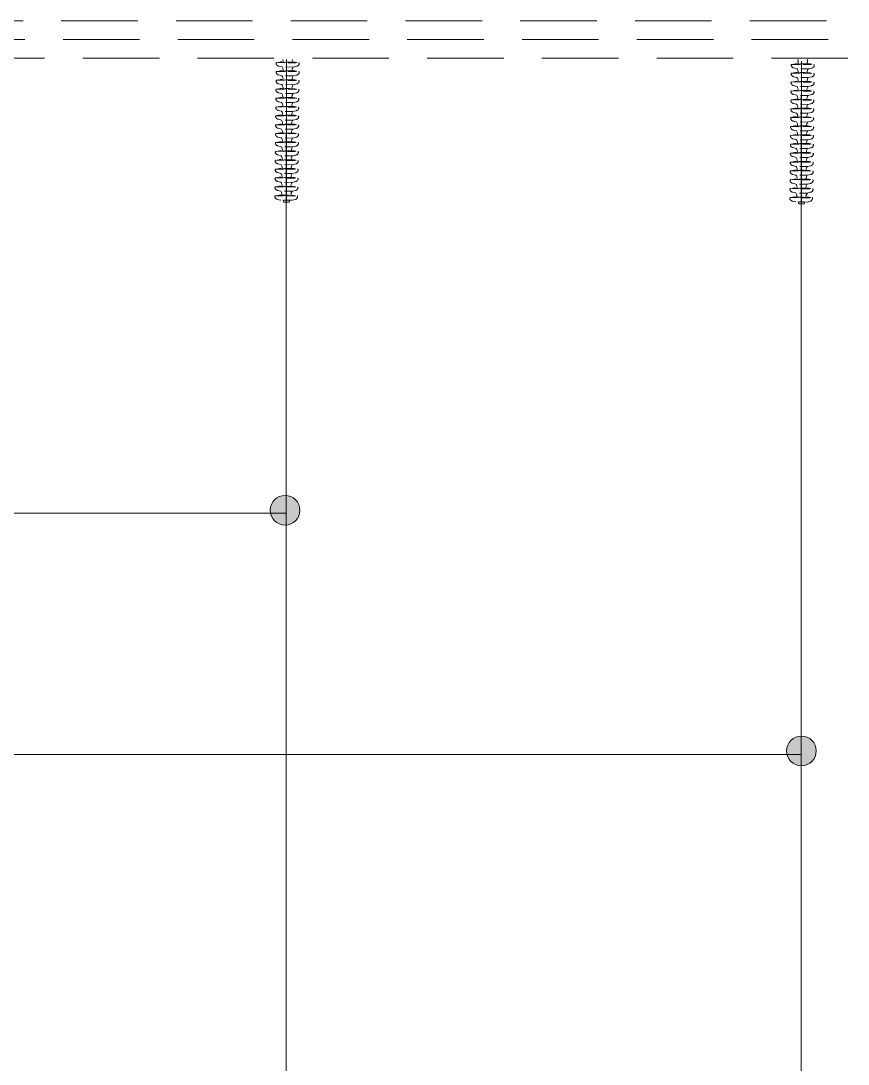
# Model space of a CAD drawing. Header units: inches. Extents: x 3989 to 4711, y 2881 to 3348.
# Drawn here: x 4564.5 to 4618.6, y 3190.7 to 3258.9 of the extents above; entities that cross this region are included whole.
import ezdxf

# ---------------------------------------------------------------- set-up
doc = ezdxf.new("R2010")
doc.units = ezdxf.units.IN
doc.header["$MEASUREMENT"] = 0
doc.linetypes.add('DASHED', pattern=[0.75, 0.5, -0.25])
doc.layers.add('COTAS', color=4, linetype='Continuous')
doc.layers.add('medidas', color=3, linetype='Continuous')

msp = doc.modelspace()

# ---------------------------------------------------------------- hatches: boundary and pattern name
at = {"lineweight": 0}
h = msp.add_hatch(color=256, dxfattribs=at)
h.dxf.hatch_style = 1
h.paths.add_polyline_path([(4581.86385, 3227.88751), (4581.86385, 3226.86172), (4582.74829, 3226.86172, 0.01577024), (4582.75022, 3226.92275, 0.38963386)])
h.paths.add_polyline_path([(4581.86385, 3227.88751, 0.43922803), (4580.81378, 3226.92275, 0.43922803), (4581.86385, 3225.958)])
h.paths.add_polyline_path([(4582.74829, 3226.86172), (4581.86385, 3226.86172), (4581.86385, 3225.958, 0.37158039)])
h = msp.add_hatch(color=256, dxfattribs=at)
h.dxf.hatch_style = 1
h.paths.add_polyline_path([(4615.60923, 3212.16122), (4615.60923, 3211.13544), (4616.49367, 3211.13544, 0.01577024), (4616.49559, 3211.19647, 0.38963386)])
h.paths.add_polyline_path([(4615.60923, 3212.16122, 0.43922803), (4614.55915, 3211.19647, 0.43922803), (4615.60923, 3210.23172)])
h.paths.add_polyline_path([(4616.49367, 3211.13544), (4615.60923, 3211.13544), (4615.60923, 3210.23172, 0.37158039)])

# ---------------------------------------------------------------- linework, layer by layer
at = {"color": 0, "linetype": 'DASHED', "lineweight": 0}
for p, q in [((4581.2434, 3256.17262), (4582.67089, 3256.15814)), ((4581.36178, 3255.94154), (4581.58194, 3255.88783)), ((4581.37, 3256.18197), (4581.36989, 3256.17133)), ((4581.38075, 3256.1925), (4582.53397, 3256.1808)), ((4581.47876, 3256.20215), (4581.47866, 3256.19151)), ((4582.31593, 3255.62794), (4581.57123, 3255.6355)), ((4582.32177, 3256.20424), (4581.57707, 3256.21179)), ((4582.32664, 3255.88027), (4581.58194, 3255.88783)), ((4581.81416, 3255.63303), (4582.0893, 3255.63024)), ((4581.82, 3256.20933), (4582.09515, 3256.20654)), ((4582.54784, 3255.92951), (4582.32664, 3255.88027)), ((4582.43617, 3256.19244), (4582.43606, 3256.1818)), ((4582.5445, 3256.17006), (4582.54439, 3256.15942)), ((4614.90079, 3256.05817), (4616.32828, 3256.04369)), ((4615.01917, 3255.82709), (4615.23933, 3255.77338)), ((4615.02739, 3256.06752), (4615.02728, 3256.05688)), ((4615.03814, 3256.07805), (4616.19136, 3256.06635)), ((4615.13616, 3256.0877), (4615.13605, 3256.07706)), ((4615.97916, 3256.08979), (4615.23446, 3256.09734)), ((4615.98403, 3255.76582), (4615.23933, 3255.77338)), ((4615.47739, 3256.09488), (4615.75254, 3256.09209)), ((4616.20523, 3255.81506), (4615.98403, 3255.76582)), ((4616.09356, 3256.07799), (4616.09345, 3256.06735)), ((4616.20189, 3256.05561), (4616.20178, 3256.04497)), ((4581.23127, 3255.02004), (4582.65876, 3255.00555)), ((4581.23755, 3255.59632), (4582.66504, 3255.58184)), ((4581.35593, 3255.36525), (4581.57609, 3255.31153)), ((4581.35787, 3255.02939), (4581.35776, 3255.01875)), ((4581.36415, 3255.60568), (4581.36405, 3255.59504)), ((4581.36862, 3255.03992), (4582.52184, 3255.02822)), ((4581.3749, 3255.61621), (4582.52812, 3255.60451)), ((4581.46663, 3255.04957), (4581.46653, 3255.03893)), ((4581.47292, 3255.62586), (4581.47281, 3255.61522)), ((4582.30964, 3255.05165), (4581.56494, 3255.05921)), ((4582.32079, 3255.30398), (4581.57609, 3255.31153)), ((4581.80787, 3255.05674), (4582.08302, 3255.05395)), ((4582.54199, 3255.35322), (4582.32079, 3255.30398)), ((4582.42404, 3255.03985), (4582.42393, 3255.02922)), ((4582.43032, 3255.61614), (4582.43021, 3255.6055)), ((4582.53237, 3255.01748), (4582.53226, 3255.00684)), ((4582.53865, 3255.59376), (4582.53855, 3255.58313)), ((4614.89494, 3255.48187), (4616.32243, 3255.46739)), ((4615.01333, 3255.2508), (4615.23348, 3255.19708)), ((4615.02155, 3255.49123), (4615.02144, 3255.48059)), ((4615.03229, 3255.50176), (4616.18551, 3255.49006)), ((4615.13031, 3255.51141), (4615.1302, 3255.50077)), ((4615.96704, 3254.9372), (4615.22233, 3254.94476)), ((4615.97332, 3255.51349), (4615.22862, 3255.52105)), ((4615.97818, 3255.18953), (4615.23348, 3255.19708)), ((4615.47155, 3255.51858), (4615.74669, 3255.51579)), ((4616.19938, 3255.23877), (4615.97818, 3255.18953)), ((4616.08771, 3255.50169), (4616.08761, 3255.49105)), ((4616.19605, 3255.47932), (4616.19594, 3255.46868)), ((4581.22577, 3254.43526), (4582.65326, 3254.42078)), ((4581.34965, 3254.78896), (4581.56981, 3254.73524)), ((4581.35237, 3254.44462), (4581.35227, 3254.43398)), ((4581.36312, 3254.45515), (4582.51634, 3254.44345)), ((4581.46114, 3254.4648), (4581.46103, 3254.45416)), ((4582.30415, 3254.46688), (4581.55945, 3254.47444)), ((4582.31451, 3254.72769), (4581.56981, 3254.73524)), ((4581.80238, 3254.47197), (4582.07752, 3254.46918)), ((4582.53571, 3254.77693), (4582.31451, 3254.72769)), ((4582.41854, 3254.45508), (4582.41844, 3254.44444)), ((4582.52688, 3254.43271), (4582.52677, 3254.42207)), ((4614.88316, 3254.32082), (4616.31065, 3254.30633)), ((4614.88866, 3254.90559), (4616.31615, 3254.8911)), ((4615.00704, 3254.67451), (4615.2272, 3254.6208)), ((4615.00977, 3254.33017), (4615.00966, 3254.31953)), ((4615.01526, 3254.91494), (4615.01515, 3254.9043)), ((4615.02051, 3254.3407), (4616.17374, 3254.329)), ((4615.02601, 3254.92547), (4616.17923, 3254.91377)), ((4615.11853, 3254.35035), (4615.11842, 3254.33971)), ((4615.12403, 3254.93512), (4615.12392, 3254.92448)), ((4615.96154, 3254.35243), (4615.21684, 3254.35999)), ((4615.9719, 3254.61324), (4615.2272, 3254.6208)), ((4615.45977, 3254.35753), (4615.73491, 3254.35473)), ((4615.46526, 3254.9423), (4615.74041, 3254.9395)), ((4616.1931, 3254.66248), (4615.9719, 3254.61324)), ((4616.07593, 3254.34063), (4616.07583, 3254.33)), ((4616.08143, 3254.9254), (4616.08132, 3254.91477)), ((4616.18427, 3254.31826), (4616.18416, 3254.30762)), ((4616.18976, 3254.90303), (4616.18965, 3254.89239)), ((4581.21984, 3253.8505), (4582.64733, 3253.83602)), ((4581.33822, 3253.61942), (4581.55838, 3253.56571)), ((4581.34416, 3254.20419), (4581.56431, 3254.15047)), ((4581.34644, 3253.85985), (4581.34633, 3253.84922)), ((4581.35719, 3253.87039), (4582.51041, 3253.85869)), ((4581.45521, 3253.88003), (4581.4551, 3253.86939)), ((4582.29822, 3253.88212), (4581.55351, 3253.88967)), ((4582.30901, 3254.14292), (4581.56431, 3254.15047)), ((4581.79644, 3253.88721), (4582.07159, 3253.88442)), ((4582.52428, 3253.60739), (4582.30308, 3253.55815)), ((4582.53021, 3254.19216), (4582.30901, 3254.14292)), ((4582.41261, 3253.87032), (4582.4125, 3253.85968)), ((4582.52094, 3253.84794), (4582.52084, 3253.8373)), ((4614.87723, 3253.73605), (4616.30472, 3253.72157)), ((4615.00155, 3254.08974), (4615.2217, 3254.03603)), ((4615.00383, 3253.74541), (4615.00373, 3253.73477)), ((4615.01458, 3253.75594), (4616.1678, 3253.74424)), ((4615.1126, 3253.76558), (4615.11249, 3253.75494)), ((4615.95561, 3253.76767), (4615.21091, 3253.77522)), ((4615.96641, 3254.02847), (4615.2217, 3254.03603)), ((4615.45384, 3253.77276), (4615.72898, 3253.76997)), ((4616.18761, 3254.07771), (4615.96641, 3254.02847)), ((4616.07, 3253.75587), (4616.06989, 3253.74523)), ((4616.17833, 3253.73349), (4616.17823, 3253.72285)), ((4581.21399, 3253.27421), (4582.64148, 3253.25972)), ((4581.33238, 3253.04313), (4581.55253, 3252.98942)), ((4581.3406, 3253.28356), (4581.34049, 3253.27292)), ((4581.35134, 3253.29409), (4582.50457, 3253.28239)), ((4581.44936, 3253.30374), (4581.44925, 3253.2931)), ((4582.29237, 3253.30582), (4581.54767, 3253.31338)), ((4582.29724, 3252.98186), (4581.55253, 3252.98942)), ((4582.30308, 3253.55815), (4581.55838, 3253.56571)), ((4581.7906, 3253.31092), (4582.06574, 3253.30812)), ((4582.51844, 3253.0311), (4582.29724, 3252.98186)), ((4582.40676, 3253.29402), (4582.40666, 3253.28339)), ((4582.5151, 3253.27165), (4582.51499, 3253.26101)), ((4614.87139, 3253.15976), (4616.29887, 3253.14528)), ((4614.98977, 3252.92868), (4615.20993, 3252.87497)), ((4614.99562, 3253.50497), (4615.21577, 3253.45126)), ((4614.99799, 3253.16911), (4614.99788, 3253.15847)), ((4615.00873, 3253.17964), (4616.16196, 3253.16794)), ((4615.10675, 3253.18929), (4615.10664, 3253.17865)), ((4615.94976, 3253.19138), (4615.20506, 3253.19893)), ((4615.96047, 3253.4437), (4615.21577, 3253.45126)), ((4615.44799, 3253.19647), (4615.72313, 3253.19367)), ((4616.17583, 3252.91665), (4615.95463, 3252.86741)), ((4616.18167, 3253.49294), (4615.96047, 3253.4437)), ((4616.06416, 3253.17958), (4616.06405, 3253.16894)), ((4616.17249, 3253.1572), (4616.17238, 3253.14656)), ((4581.20771, 3252.69792), (4582.6352, 3252.68344)), ((4581.20771, 3252.69792), (4582.6352, 3252.68344)), ((4581.24675, 3252.70816), (4581.24664, 3252.69752)), ((4581.2575, 3252.71869), (4582.41072, 3252.70699)), ((4581.32609, 3252.46684), (4581.54625, 3252.41313)), ((4581.34506, 3252.7178), (4582.49828, 3252.7061)), ((4582.28609, 3252.72954), (4581.54139, 3252.73709)), ((4582.29095, 3252.40557), (4581.54625, 3252.41313)), ((4581.78432, 3252.73463), (4582.05946, 3252.73183)), ((4582.51215, 3252.45481), (4582.29095, 3252.40557)), ((4582.40048, 3252.71774), (4582.40037, 3252.7071)), ((4582.50881, 3252.69536), (4582.50871, 3252.68472)), ((4614.8651, 3252.58347), (4616.29259, 3252.56899)), ((4614.8651, 3252.58347), (4616.29259, 3252.56899)), ((4614.90414, 3252.59371), (4614.90404, 3252.58307)), ((4614.91489, 3252.60424), (4616.06811, 3252.59254)), ((4614.98349, 3252.35239), (4615.20364, 3252.29868)), ((4615.00245, 3252.60335), (4616.15567, 3252.59165)), ((4615.94348, 3252.61509), (4615.19878, 3252.62264)), ((4615.94834, 3252.29112), (4615.20364, 3252.29868)), ((4615.95463, 3252.86741), (4615.20993, 3252.87497)), ((4615.44171, 3252.62018), (4615.71685, 3252.61739)), ((4616.16954, 3252.34036), (4615.94834, 3252.29112)), ((4616.05787, 3252.60329), (4616.05776, 3252.59265)), ((4616.1662, 3252.58091), (4616.1661, 3252.57027)), ((4581.19637, 3251.53685), (4582.62386, 3251.52237)), ((4581.20222, 3252.11315), (4582.6297, 3252.09867)), ((4581.20222, 3252.11315), (4582.6297, 3252.09867)), ((4581.3206, 3251.88207), (4581.54076, 3251.82836)), ((4581.32297, 3251.54621), (4581.32286, 3251.53557)), ((4581.32882, 3252.1225), (4581.32871, 3252.11186)), ((4581.33372, 3251.55674), (4582.48694, 3251.54504)), ((4581.33956, 3252.13303), (4582.49279, 3252.12133)), ((4581.33956, 3252.13303), (4582.49279, 3252.12133)), ((4581.43174, 3251.56638), (4581.43163, 3251.55575)), ((4582.27474, 3251.56847), (4581.53004, 3251.57603)), ((4582.28059, 3252.14477), (4581.53589, 3252.15232)), ((4582.28546, 3251.8208), (4581.54076, 3251.82836)), ((4581.77297, 3251.57356), (4582.04812, 3251.57077)), ((4581.77882, 3252.14986), (4582.05396, 3252.14706)), ((4582.50666, 3251.87004), (4582.28546, 3251.8208)), ((4582.38914, 3251.55667), (4582.38903, 3251.54603)), ((4582.39499, 3252.13297), (4582.39488, 3252.12233)), ((4582.50332, 3252.11059), (4582.50321, 3252.09995)), ((4614.85961, 3251.9987), (4616.2871, 3251.98422)), ((4614.85961, 3251.9987), (4616.2871, 3251.98422)), ((4614.97799, 3251.76762), (4615.19815, 3251.71391)), ((4614.98621, 3252.00805), (4614.9861, 3251.99741)), ((4614.99696, 3252.01858), (4616.15018, 3252.00688)), ((4614.99696, 3252.01858), (4616.15018, 3252.00688)), ((4615.93798, 3252.03032), (4615.19328, 3252.03787)), ((4615.94285, 3251.70635), (4615.19815, 3251.71391)), ((4615.43621, 3252.03541), (4615.71135, 3252.03262)), ((4616.16405, 3251.75559), (4615.94285, 3251.70635)), ((4616.05238, 3252.01852), (4616.05227, 3252.00788)), ((4616.16071, 3251.99614), (4616.1606, 3251.9855)), ((4581.19009, 3250.96056), (4582.61757, 3250.94608)), ((4581.31475, 3251.30578), (4581.53491, 3251.25206)), ((4581.31669, 3250.96992), (4581.31658, 3250.95928)), ((4581.32743, 3250.98045), (4582.48066, 3250.96875)), ((4581.42545, 3250.9901), (4581.42534, 3250.97946)), ((4582.26846, 3250.99218), (4581.52376, 3250.99974)), ((4582.27961, 3251.24451), (4581.53491, 3251.25206)), ((4581.76669, 3250.99727), (4582.04183, 3250.99448)), ((4582.50081, 3251.29375), (4582.27961, 3251.24451)), ((4582.38286, 3250.98038), (4582.38275, 3250.96974)), ((4582.49119, 3250.95801), (4582.49108, 3250.94737)), ((4582.49747, 3251.53429), (4582.49736, 3251.52366)), ((4614.85376, 3251.4224), (4616.28125, 3251.40792)), ((4614.97214, 3251.19133), (4615.1923, 3251.13761)), ((4614.97408, 3250.85547), (4614.97397, 3250.84483)), ((4614.98036, 3251.43176), (4614.98025, 3251.42112)), ((4614.98483, 3250.866), (4616.13805, 3250.8543)), ((4614.99111, 3251.44229), (4616.14433, 3251.43059)), ((4615.08284, 3250.87565), (4615.08274, 3250.86501)), ((4615.08913, 3251.45194), (4615.08902, 3251.4413)), ((4615.92585, 3250.87773), (4615.18115, 3250.88529)), ((4615.93214, 3251.45402), (4615.18743, 3251.46158)), ((4615.937, 3251.13006), (4615.1923, 3251.13761)), ((4615.42408, 3250.88282), (4615.69923, 3250.88003)), ((4615.43036, 3251.45911), (4615.70551, 3251.45632)), ((4616.1582, 3251.1793), (4615.937, 3251.13006)), ((4616.04025, 3250.86593), (4616.04014, 3250.8553)), ((4616.04653, 3251.44222), (4616.04642, 3251.43158)), ((4616.15486, 3251.41984), (4616.15476, 3251.40921)), ((4581.18459, 3250.37579), (4582.61208, 3250.36131)), ((4581.30847, 3250.72949), (4581.52863, 3250.67577)), ((4581.31119, 3250.38515), (4581.31108, 3250.37451)), ((4581.32194, 3250.39568), (4582.47516, 3250.38398)), ((4581.41996, 3250.40533), (4581.41985, 3250.39469)), ((4582.26297, 3250.40741), (4581.51826, 3250.41497)), ((4582.27333, 3250.66822), (4581.52863, 3250.67577)), ((4581.76119, 3250.4125), (4582.03634, 3250.40971)), ((4582.49453, 3250.71746), (4582.27333, 3250.66822)), ((4582.37736, 3250.39561), (4582.37725, 3250.38497)), ((4582.48569, 3250.37323), (4582.48558, 3250.3626)), ((4614.84198, 3250.26135), (4616.26947, 3250.24686)), ((4614.84748, 3250.84612), (4616.27497, 3250.83163)), ((4614.96586, 3250.61504), (4615.18602, 3250.56133)), ((4614.96858, 3250.2707), (4614.96848, 3250.26006)), ((4614.97933, 3250.28123), (4616.13255, 3250.26953)), ((4615.07735, 3250.29088), (4615.07724, 3250.28024)), ((4615.92036, 3250.29296), (4615.17566, 3250.30052)), ((4615.93072, 3250.55377), (4615.18602, 3250.56133)), ((4615.41859, 3250.29805), (4615.69373, 3250.29526)), ((4616.15192, 3250.60301), (4615.93072, 3250.55377)), ((4616.03475, 3250.28116), (4616.03464, 3250.27053)), ((4616.14308, 3250.25879), (4616.14298, 3250.24815)), ((4616.14858, 3250.84356), (4616.14847, 3250.83292)), ((4581.17866, 3249.79103), (4582.60615, 3249.77655)), ((4581.29704, 3249.55995), (4581.5172, 3249.50624)), ((4581.30297, 3250.14472), (4581.52313, 3250.091)), ((4581.30526, 3249.80038), (4581.30515, 3249.78975)), ((4581.31601, 3249.81091), (4582.46923, 3249.79922)), ((4581.41402, 3249.82056), (4581.41392, 3249.80992)), ((4582.25703, 3249.82265), (4581.51233, 3249.8302)), ((4582.2619, 3249.49868), (4581.5172, 3249.50624)), ((4582.26783, 3250.08345), (4581.52313, 3250.091)), ((4581.75526, 3249.82774), (4582.03041, 3249.82495)), ((4582.4831, 3249.54792), (4582.2619, 3249.49868)), ((4582.48903, 3250.13269), (4582.26783, 3250.08345)), ((4582.37143, 3249.81085), (4582.37132, 3249.80021)), ((4582.47976, 3249.78847), (4582.47965, 3249.77783)), ((4614.83605, 3249.67658), (4616.26354, 3249.6621)), ((4614.96036, 3250.03027), (4615.18052, 3249.97656)), ((4614.96265, 3249.68594), (4614.96254, 3249.6753)), ((4614.9734, 3249.69647), (4616.12662, 3249.68477)), ((4615.07142, 3249.70611), (4615.07131, 3249.69547)), ((4615.91443, 3249.7082), (4615.16972, 3249.71575)), ((4615.92522, 3249.969), (4615.18052, 3249.97656)), ((4615.41265, 3249.71329), (4615.6878, 3249.7105)), ((4616.14642, 3250.01824), (4615.92522, 3249.969)), ((4616.02882, 3249.6964), (4616.02871, 3249.68576)), ((4616.13715, 3249.67402), (4616.13704, 3249.66338)), ((4581.17281, 3249.21474), (4582.6003, 3249.20025)), ((4581.29119, 3248.98366), (4581.51135, 3248.92995)), ((4581.29941, 3249.22409), (4581.29931, 3249.21345)), ((4581.31016, 3249.23462), (4582.46338, 3249.22292)), ((4581.40818, 3249.24427), (4581.40807, 3249.23363)), ((4582.25119, 3249.24635), (4581.50649, 3249.25391)), ((4582.25605, 3248.92239), (4581.51135, 3248.92995)), ((4581.74942, 3249.25144), (4582.02456, 3249.24865)), ((4582.47725, 3248.97163), (4582.25605, 3248.92239)), ((4582.36558, 3249.23455), (4582.36547, 3249.22392)), ((4582.47391, 3249.21218), (4582.47381, 3249.20154)), ((4614.8302, 3249.10029), (4616.25769, 3249.0858)), ((4614.94859, 3248.86921), (4615.16874, 3248.8155)), ((4614.95443, 3249.4455), (4615.17459, 3249.39179)), ((4614.95681, 3249.10964), (4614.9567, 3249.099)), ((4614.96755, 3249.12017), (4616.12077, 3249.10847)), ((4615.06557, 3249.12982), (4615.06546, 3249.11918)), ((4615.90858, 3249.13191), (4615.16388, 3249.13946)), ((4615.91344, 3248.80794), (4615.16874, 3248.8155)), ((4615.91929, 3249.38423), (4615.17459, 3249.39179)), ((4615.40681, 3249.137), (4615.68195, 3249.1342)), ((4616.13465, 3248.85718), (4615.91344, 3248.80794)), ((4616.14049, 3249.43347), (4615.91929, 3249.38423)), ((4616.02297, 3249.12011), (4616.02287, 3249.10947)), ((4616.13131, 3249.09773), (4616.1312, 3249.08709)), ((4581.16653, 3248.63845), (4582.59402, 3248.62397)), ((4581.28491, 3248.40737), (4581.50507, 3248.35366)), ((4581.29313, 3248.6478), (4581.29302, 3248.63716)), ((4581.30388, 3248.65833), (4582.4571, 3248.64663)), ((4581.40189, 3248.66798), (4581.40179, 3248.65734)), ((4582.2449, 3248.67007), (4581.5002, 3248.67762)), ((4582.24977, 3248.3461), (4581.50507, 3248.35366)), ((4581.74313, 3248.67516), (4582.01828, 3248.67236)), ((4582.47097, 3248.39534), (4582.24977, 3248.3461)), ((4582.3593, 3248.65827), (4582.35919, 3248.64763)), ((4582.46763, 3248.63589), (4582.46752, 3248.62525)), ((4614.82392, 3248.524), (4616.25141, 3248.50952)), ((4614.9423, 3248.29292), (4615.16246, 3248.23921)), ((4614.95052, 3248.53335), (4614.95041, 3248.52271)), ((4614.96127, 3248.54388), (4616.11449, 3248.53218)), ((4615.05929, 3248.55353), (4615.05918, 3248.54289)), ((4615.9023, 3248.55562), (4615.15759, 3248.56317)), ((4615.90716, 3248.23165), (4615.16246, 3248.23921)), ((4615.40052, 3248.56071), (4615.67567, 3248.55792)), ((4616.12836, 3248.28089), (4615.90716, 3248.23165)), ((4616.01669, 3248.54382), (4616.01658, 3248.53318)), ((4616.12502, 3248.52144), (4616.12491, 3248.5108)), ((4581.1551, 3247.46891), (4582.58259, 3247.45443)), ((4581.16103, 3248.05368), (4582.58852, 3248.03919)), ((4581.16325, 3247.46883), (4582.59074, 3247.45435)), ((4581.27942, 3247.8226), (4581.49957, 3247.76889)), ((4581.28764, 3248.06303), (4581.28753, 3248.05239)), ((4581.29838, 3248.07356), (4582.4516, 3248.06186)), ((4581.3006, 3247.48871), (4582.45382, 3247.47701)), ((4581.3964, 3248.08321), (4581.39629, 3248.07257)), ((4581.40936, 3247.50889), (4582.34549, 3247.49939)), ((4582.23941, 3248.0853), (4581.49471, 3248.09285)), ((4582.24427, 3247.76133), (4581.49957, 3247.76889)), ((4581.73764, 3248.09039), (4582.01278, 3248.08759)), ((4581.73986, 3247.50554), (4582.015, 3247.50275)), ((4582.46547, 3247.81057), (4582.24427, 3247.76133)), ((4582.3538, 3248.0735), (4582.3537, 3248.06286)), ((4582.35602, 3247.48865), (4582.35591, 3247.47801)), ((4582.46214, 3248.05112), (4582.46203, 3248.04048)), ((4582.46435, 3247.46627), (4582.46425, 3247.45563)), ((4614.81842, 3247.93923), (4616.24591, 3247.92475)), ((4614.93681, 3247.70815), (4615.15696, 3247.65444)), ((4614.94503, 3247.94858), (4614.94492, 3247.93794)), ((4614.95577, 3247.95911), (4616.109, 3247.94741)), ((4615.05379, 3247.96876), (4615.05368, 3247.95812)), ((4615.8968, 3247.97085), (4615.1521, 3247.9784)), ((4615.90167, 3247.64688), (4615.15696, 3247.65444)), ((4615.39503, 3247.97594), (4615.67017, 3247.97315)), ((4616.12287, 3247.69612), (4615.90167, 3247.64688)), ((4616.01119, 3247.95905), (4616.01109, 3247.94841)), ((4616.11953, 3247.93667), (4616.11942, 3247.92603)), ((4581.27348, 3247.23783), (4581.49364, 3247.18412)), ((4582.24649, 3247.17648), (4581.49364, 3247.18412)), ((4581.74343, 3247.05423), (4582.01857, 3247.05144)), ((4581.74472, 3247.18157), (4582.01987, 3247.17878)), ((4582.46769, 3247.22572), (4582.24649, 3247.17648)), ((4614.81249, 3247.35446), (4616.23998, 3247.33998)), ((4614.82064, 3247.35438), (4616.24813, 3247.3399)), ((4614.93088, 3247.12339), (4615.15103, 3247.06967)), ((4614.95799, 3247.37426), (4616.11122, 3247.36257)), ((4615.06676, 3247.39444), (4616.00288, 3247.38494)), ((4615.90388, 3247.06203), (4615.15103, 3247.06967)), ((4615.39725, 3247.39109), (4615.67239, 3247.3883)), ((4615.40082, 3246.93978), (4615.67596, 3246.93699)), ((4615.40211, 3247.06712), (4615.67726, 3247.06433)), ((4616.12509, 3247.11127), (4615.90388, 3247.06203)), ((4616.01341, 3247.3742), (4616.01331, 3247.36356)), ((4616.12175, 3247.35182), (4616.12164, 3247.34118))]:
    msp.add_line(p, q, dxfattribs=at)
at = {"color": 0, "lineweight": 0}
for p, q in [((4581.48366, 3255.63639), (4581.57123, 3255.6355)), ((4581.48951, 3256.21268), (4581.57707, 3256.21179)), ((4582.31593, 3255.62794), (4582.41979, 3255.62689)), ((4582.32177, 3256.20424), (4582.42564, 3256.20318)), ((4615.1469, 3256.09823), (4615.23446, 3256.09734)), ((4615.97916, 3256.08979), (4616.08303, 3256.08873)), ((4581.47738, 3255.0601), (4581.56494, 3255.05921)), ((4582.30964, 3255.05165), (4582.41351, 3255.0506)), ((4615.13477, 3254.94565), (4615.22233, 3254.94476)), ((4615.14106, 3255.52194), (4615.22862, 3255.52105)), ((4615.97332, 3255.51349), (4616.07718, 3255.51244)), ((4581.47189, 3254.47533), (4581.55945, 3254.47444)), ((4582.30415, 3254.46688), (4582.40801, 3254.46583)), ((4615.12928, 3254.36088), (4615.21684, 3254.35999)), ((4615.96154, 3254.35243), (4616.0654, 3254.35138)), ((4615.96704, 3254.9372), (4616.0709, 3254.93615)), ((4581.46595, 3253.89056), (4581.55351, 3253.88967)), ((4582.29822, 3253.88212), (4582.40208, 3253.88106)), ((4615.12334, 3253.77611), (4615.21091, 3253.77522)), ((4615.95561, 3253.76767), (4616.05947, 3253.76662)), ((4581.46011, 3253.31427), (4581.54767, 3253.31338)), ((4582.29237, 3253.30582), (4582.39623, 3253.30477)), ((4615.1175, 3253.19982), (4615.20506, 3253.19893)), ((4615.94976, 3253.19138), (4616.05363, 3253.19032)), ((4581.36626, 3252.73887), (4581.45382, 3252.73798)), ((4581.45382, 3252.73798), (4581.54139, 3252.73709)), ((4582.28609, 3252.72954), (4582.38995, 3252.72848)), ((4615.02365, 3252.62442), (4615.11122, 3252.62353)), ((4615.11122, 3252.62353), (4615.19878, 3252.62264)), ((4615.94348, 3252.61509), (4616.04734, 3252.61403)), ((4581.44248, 3251.57692), (4581.53004, 3251.57603)), ((4581.44833, 3252.15321), (4581.53589, 3252.15232)), ((4582.27474, 3251.56847), (4582.37861, 3251.56742)), ((4582.28059, 3252.14477), (4582.38445, 3252.14371)), ((4615.10572, 3252.03876), (4615.19328, 3252.03787)), ((4615.93798, 3252.03032), (4616.04185, 3252.02926)), ((4581.4362, 3251.00063), (4581.52376, 3250.99974)), ((4582.26846, 3250.99218), (4582.37233, 3250.99113)), ((4615.09359, 3250.88618), (4615.18115, 3250.88529)), ((4615.09987, 3251.46247), (4615.18743, 3251.46158)), ((4615.92585, 3250.87773), (4616.02972, 3250.87668)), ((4615.93214, 3251.45402), (4616.036, 3251.45297)), ((4581.4307, 3250.41586), (4581.51826, 3250.41497)), ((4582.26297, 3250.40741), (4582.36683, 3250.40636)), ((4615.08809, 3250.30141), (4615.17566, 3250.30052)), ((4615.92036, 3250.29296), (4616.02422, 3250.29191)), ((4581.42477, 3249.83109), (4581.51233, 3249.8302)), ((4582.25703, 3249.82265), (4582.3609, 3249.82159)), ((4615.08216, 3249.71664), (4615.16972, 3249.71575)), ((4615.91443, 3249.7082), (4616.01829, 3249.70714)), ((4581.41892, 3249.2548), (4581.50649, 3249.25391)), ((4582.25119, 3249.24635), (4582.35505, 3249.2453)), ((4615.07632, 3249.14035), (4615.16388, 3249.13946)), ((4615.90858, 3249.13191), (4616.01244, 3249.13085)), ((4581.41264, 3248.67851), (4581.5002, 3248.67762)), ((4582.2449, 3248.67007), (4582.34877, 3248.66901)), ((4615.07003, 3248.56406), (4615.15759, 3248.56317)), ((4615.9023, 3248.55562), (4616.00616, 3248.55456)), ((4581.40715, 3248.09374), (4581.49471, 3248.09285)), ((4582.16222, 3247.58156), (4582.25966, 3247.76476)), ((4582.23941, 3248.0853), (4582.34327, 3248.08424)), ((4615.06454, 3247.97929), (4615.1521, 3247.9784)), ((4615.81961, 3247.46711), (4615.91705, 3247.65031)), ((4615.8968, 3247.97085), (4616.00066, 3247.96979))]:
    msp.add_line(p, q, dxfattribs=at)
at = {"lineweight": 0}
for p, q in [((4615.52156, 3020.63343), (4615.52156, 3254.00035)), ((4581.8544, 3019.81185), (4581.8544, 3251.49622)), ((4413.85216, 3226.73375), (4581.86686, 3226.73375)), ((4413.82311, 3210.97364), (4615.47082, 3210.97364))]:
    msp.add_line(p, q, dxfattribs=at)
at = {"color": 0, "lineweight": 0}
for points in [[(4581.68501, 3247.15708), (4581.6369, 3247.18267)], [(4615.3424, 3247.04263), (4615.29429, 3247.06822)]]:
    msp.add_lwpolyline(points, dxfattribs=at)
at = {"lineweight": 0}
for centre in [(4581.782, 3226.92275), (4615.52737, 3211.19647)]:
    msp.add_circle(centre, 0.96822, dxfattribs=at)
at = {"color": 0, "lineweight": 0}
for centre, radius, start, end in [((4581.47678, 3256.27222), 0.18969, 341.167237, 32.5400729), ((4582.43958, 3256.26245), 0.18969, 146.2974594, 197.6702953), ((4615.13698, 3256.28831), 0.18969, 341.167237, 32.5400729), ((4616.09978, 3256.27854), 0.18969, 146.2974594, 197.6702953), ((4581.51388, 3255.79256), 0.11708, 2.6444413, 54.4610716), ((4581.47093, 3255.69593), 0.18969, 341.167237, 32.5400729), ((4582.43373, 3255.68616), 0.18969, 146.2974594, 197.6702953), ((4582.39275, 3255.78364), 0.11708, 124.3764607, 176.193091), ((4615.17127, 3255.67811), 0.11708, 2.6444413, 54.4610716), ((4615.12832, 3255.58148), 0.18969, 341.167237, 32.5400729), ((4615.13417, 3256.15777), 0.18969, 341.167237, 32.5400729), ((4616.09112, 3255.57171), 0.18969, 146.2974594, 197.6702953), ((4616.09697, 3256.148), 0.18969, 146.2974594, 197.6702953), ((4616.05014, 3255.66919), 0.11708, 124.3764607, 176.193091), ((4581.50804, 3255.21626), 0.11708, 2.6444413, 54.4610716), ((4581.46508, 3255.11963), 0.18969, 341.167237, 32.5400729), ((4582.42788, 3255.10987), 0.18969, 146.2974594, 197.6702953), ((4582.3869, 3255.20735), 0.11708, 124.3764607, 176.193091), ((4615.16543, 3255.10181), 0.11708, 2.6444413, 54.4610716), ((4615.12248, 3255.00518), 0.18969, 341.167237, 32.5400729), ((4616.08528, 3254.99542), 0.18969, 146.2974594, 197.6702953), ((4616.04429, 3255.0929), 0.11708, 124.3764607, 176.193091), ((4581.50219, 3254.63997), 0.11708, 2.6444413, 54.4610716), ((4581.45924, 3254.54334), 0.18969, 338.4500989, 32.5400729), ((4582.42204, 3254.53357), 0.18969, 146.2974594, 200.3874335), ((4582.38105, 3254.63105), 0.11708, 124.3764607, 176.193091), ((4615.15958, 3254.52552), 0.11708, 2.6444413, 54.4610716), ((4615.11663, 3254.42889), 0.18969, 338.4500989, 32.5400729), ((4616.07943, 3254.41912), 0.18969, 146.2974594, 200.3874335), ((4616.03844, 3254.5166), 0.11708, 124.3764607, 176.193091), ((4581.49626, 3254.0552), 0.11708, 2.6444413, 54.4610716), ((4581.45331, 3253.95857), 0.18969, 338.4500989, 32.5400729), ((4582.41611, 3253.94881), 0.18969, 146.2974594, 200.3874335), ((4582.37512, 3254.04629), 0.11708, 124.3764607, 176.193091), ((4615.15365, 3253.94075), 0.11708, 2.6444413, 54.4610716), ((4615.1107, 3253.84412), 0.18969, 338.4500989, 32.5400729), ((4616.0735, 3253.83436), 0.18969, 146.2974594, 200.3874335), ((4616.03251, 3253.93184), 0.11708, 124.3764607, 176.193091), ((4581.48448, 3252.89414), 0.11708, 2.6444413, 54.4610716), ((4581.49033, 3253.47044), 0.11708, 2.6444413, 54.4610716), ((4581.44153, 3252.79752), 0.18969, 341.167237, 32.5400729), ((4581.44737, 3253.37381), 0.18969, 341.167237, 32.5400729), ((4582.41017, 3253.36404), 0.18969, 146.2974594, 197.6702953), ((4582.36334, 3252.88523), 0.11708, 124.3764607, 176.193091), ((4582.36919, 3253.46152), 0.11708, 124.3764607, 176.193091), ((4615.14772, 3253.35599), 0.11708, 2.6444413, 54.4610716), ((4615.10476, 3253.25936), 0.18969, 341.167237, 32.5400729), ((4616.06756, 3253.24959), 0.18969, 146.2974594, 197.6702953), ((4616.02658, 3253.34707), 0.11708, 124.3764607, 176.193091), ((4581.4782, 3252.31786), 0.11708, 2.6444413, 54.4610716), ((4581.43524, 3252.22123), 0.18969, 341.167237, 32.5400729), ((4582.39848, 3252.21145), 0.18969, 146.2974594, 200.3874335), ((4582.40433, 3252.78775), 0.18969, 146.2974594, 197.6702953), ((4582.3575, 3252.30894), 0.11708, 124.3764607, 176.193091), ((4615.13559, 3252.20341), 0.11708, 2.6444413, 54.4610716), ((4615.14187, 3252.7797), 0.11708, 2.6444413, 54.4610716), ((4615.09892, 3252.68307), 0.18969, 341.167237, 32.5400729), ((4616.06172, 3252.6733), 0.18969, 146.2974594, 197.6702953), ((4616.01489, 3252.19449), 0.11708, 124.3764607, 176.193091), ((4616.02073, 3252.77078), 0.11708, 124.3764607, 176.193091), ((4581.4727, 3251.73309), 0.11708, 2.6444413, 54.4610716), ((4581.42975, 3251.63646), 0.18969, 341.167237, 32.5400729), ((4582.39255, 3251.62669), 0.18969, 146.2974594, 197.6702953), ((4582.35156, 3251.72417), 0.11708, 124.3764607, 176.193091), ((4615.13009, 3251.61864), 0.11708, 2.6444413, 54.4610716), ((4615.08714, 3251.52201), 0.18969, 341.167237, 32.5400729), ((4615.09263, 3252.10678), 0.18969, 341.167237, 32.5400729), ((4616.04994, 3251.51224), 0.18969, 146.2974594, 197.6702953), ((4616.05587, 3252.09701), 0.18969, 146.2974594, 200.3874335), ((4616.00896, 3251.60972), 0.11708, 124.3764607, 176.193091), ((4581.46685, 3251.15679), 0.11708, 2.6444413, 54.4610716), ((4581.4239, 3251.06016), 0.18969, 341.167237, 32.5400729), ((4582.3867, 3251.0504), 0.18969, 146.2974594, 197.6702953), ((4582.34572, 3251.14788), 0.11708, 124.3764607, 176.193091), ((4615.12425, 3251.04234), 0.11708, 2.6444413, 54.4610716), ((4615.08129, 3250.94571), 0.18969, 341.167237, 32.5400729), ((4616.04409, 3250.93595), 0.18969, 146.2974594, 197.6702953), ((4616.00311, 3251.03343), 0.11708, 124.3764607, 176.193091), ((4581.46101, 3250.5805), 0.11708, 2.6444413, 54.4610716), ((4581.41805, 3250.48387), 0.18969, 338.4500989, 32.5400729), ((4582.38086, 3250.4741), 0.18969, 146.2974594, 200.3874335), ((4582.33987, 3250.57158), 0.11708, 124.3764607, 176.193091), ((4615.1184, 3250.46605), 0.11708, 2.6444413, 54.4610716), ((4615.07545, 3250.36942), 0.18969, 338.4500989, 32.5400729), ((4616.03825, 3250.35965), 0.18969, 146.2974594, 200.3874335), ((4615.99726, 3250.45713), 0.11708, 124.3764607, 176.193091), ((4581.44914, 3249.41097), 0.11708, 2.6444413, 54.4610716), ((4581.45508, 3249.99573), 0.11708, 2.6444413, 54.4610716), ((4581.41212, 3249.8991), 0.18969, 338.4500989, 32.5400729), ((4582.37492, 3249.88934), 0.18969, 146.2974594, 200.3874335), ((4582.32801, 3249.40205), 0.11708, 124.3764607, 176.193091), ((4582.33394, 3249.98682), 0.11708, 124.3764607, 176.193091), ((4615.11247, 3249.88128), 0.11708, 2.6444413, 54.4610716), ((4615.06951, 3249.78465), 0.18969, 338.4500989, 32.5400729), ((4616.03231, 3249.77489), 0.18969, 146.2974594, 200.3874335), ((4615.99133, 3249.87237), 0.11708, 124.3764607, 176.193091), ((4581.4433, 3248.83467), 0.11708, 2.6444413, 54.4610716), ((4581.40034, 3248.73804), 0.18969, 341.167237, 32.5400729), ((4581.40619, 3249.31434), 0.18969, 341.167237, 32.5400729), ((4582.36314, 3248.72828), 0.18969, 146.2974594, 197.6702953), ((4582.36899, 3249.30457), 0.18969, 146.2974594, 197.6702953), ((4582.32216, 3248.82576), 0.11708, 124.3764607, 176.193091), ((4615.10069, 3248.72022), 0.11708, 2.6444413, 54.4610716), ((4615.10654, 3249.29652), 0.11708, 2.6444413, 54.4610716), ((4615.06358, 3249.19989), 0.18969, 341.167237, 32.5400729), ((4616.02638, 3249.19012), 0.18969, 146.2974594, 197.6702953), ((4615.9854, 3249.2876), 0.11708, 124.3764607, 176.193091), ((4581.43745, 3248.25838), 0.11708, 2.6444413, 54.4610716), ((4581.3945, 3248.16175), 0.18969, 338.4500989, 32.5400729), ((4582.3573, 3248.15198), 0.18969, 146.2974594, 200.3874335), ((4582.31631, 3248.24946), 0.11708, 124.3764607, 176.193091), ((4615.09484, 3248.14393), 0.11708, 2.6444413, 54.4610716), ((4615.05189, 3248.0473), 0.18969, 338.4500989, 32.5400729), ((4615.05774, 3248.6236), 0.18969, 341.167237, 32.5400729), ((4616.01469, 3248.03754), 0.18969, 146.2974594, 200.3874335), ((4616.02054, 3248.61383), 0.18969, 146.2974594, 197.6702953), ((4615.97371, 3248.13502), 0.11708, 124.3764607, 176.193091), ((4615.97955, 3248.71131), 0.11708, 124.3764607, 176.193091), ((4581.43152, 3247.67361), 0.11708, 2.6444413, 54.4610716), ((4581.38857, 3247.57699), 0.18969, 338.4500989, 32.5400729), ((4582.35137, 3247.56722), 0.18969, 146.2974594, 200.3874335), ((4582.31038, 3247.6647), 0.11708, 124.3764607, 176.193091), ((4615.08891, 3247.55917), 0.11708, 2.6444413, 54.4610716), ((4615.04596, 3247.46254), 0.18969, 338.4500989, 32.5400729), ((4616.00876, 3247.45277), 0.18969, 146.2974594, 200.3874335), ((4615.96777, 3247.55025), 0.11708, 124.3764607, 176.193091)]:
    msp.add_arc(centre, radius, start, end, dxfattribs=at)
at = {"color": 0, "linetype": 'DASHED', "lineweight": 0}
for centre, radius, start, end in [((4581.24297, 3256.13006), 0.04256, 89.4187662, 186.1366834), ((4581.41222, 3256.14826), 0.21278, 186.1366834, 256.2887467), ((4581.38064, 3256.18186), 0.01064, 89.4187662, 179.4187662), ((4581.48356, 3255.62575), 0.01064, 89.4187662, 179.4187662), ((4581.4894, 3256.20204), 0.01064, 89.4187662, 179.4187662), ((4582.41968, 3255.61625), 0.01064, 359.4187662, 89.4187662), ((4582.42553, 3256.19254), 0.01064, 359.4187662, 89.4187662), ((4582.53386, 3256.17017), 0.01064, 359.4187662, 89.4187662), ((4582.50161, 3256.13721), 0.21278, 282.5487856, 352.7008489), ((4582.67046, 3256.11558), 0.04256, 352.7008489, 89.4187662), ((4614.90036, 3256.01561), 0.04256, 89.4187662, 186.1366834), ((4615.06961, 3256.03381), 0.21278, 186.1366834, 256.2887467), ((4615.03803, 3256.06742), 0.01064, 89.4187662, 179.4187662), ((4615.14679, 3256.08759), 0.01064, 89.4187662, 179.4187662), ((4616.08292, 3256.07809), 0.01064, 359.4187662, 89.4187662), ((4616.19125, 3256.05572), 0.01064, 359.4187662, 89.4187662), ((4616.159, 3256.02276), 0.21278, 282.5487856, 352.7008489), ((4616.32785, 3256.00113), 0.04256, 352.7008489, 89.4187662), ((4581.23084, 3254.97748), 0.04256, 89.4187662, 186.1366834), ((4581.40009, 3254.99568), 0.21278, 186.1366834, 256.2887467), ((4581.23712, 3255.55377), 0.04256, 89.4187662, 186.1366834), ((4581.40637, 3255.57197), 0.21278, 186.1366834, 256.2887467), ((4581.36851, 3255.02928), 0.01064, 89.4187662, 179.4187662), ((4581.37479, 3255.60557), 0.01064, 89.4187662, 179.4187662), ((4581.47727, 3255.04946), 0.01064, 89.4187662, 179.4187662), ((4582.4134, 3255.03996), 0.01064, 359.4187662, 89.4187662), ((4582.52173, 3255.01758), 0.01064, 359.4187662, 89.4187662), ((4582.52802, 3255.59387), 0.01064, 359.4187662, 89.4187662), ((4582.48948, 3254.98463), 0.21278, 282.5487856, 352.7008489), ((4582.49576, 3255.56092), 0.21278, 282.5487856, 352.7008489), ((4582.65833, 3254.963), 0.04256, 352.7008489, 89.4187662), ((4582.66461, 3255.53929), 0.04256, 352.7008489, 89.4187662), ((4614.89451, 3255.43932), 0.04256, 89.4187662, 186.1366834), ((4615.06376, 3255.45752), 0.21278, 186.1366834, 256.2887467), ((4615.03218, 3255.49112), 0.01064, 89.4187662, 179.4187662), ((4615.13466, 3254.93501), 0.01064, 89.4187662, 179.4187662), ((4615.14095, 3255.5113), 0.01064, 89.4187662, 179.4187662), ((4616.07707, 3255.5018), 0.01064, 359.4187662, 89.4187662), ((4616.18541, 3255.47942), 0.01064, 359.4187662, 89.4187662), ((4616.15315, 3255.44647), 0.21278, 282.5487856, 352.7008489), ((4616.322, 3255.42484), 0.04256, 352.7008489, 89.4187662), ((4581.22534, 3254.39271), 0.04256, 89.4187662, 186.1366834), ((4581.39459, 3254.41091), 0.21278, 186.1366834, 256.2887467), ((4581.36301, 3254.44451), 0.01064, 89.4187662, 179.4187662), ((4581.47178, 3254.46469), 0.01064, 89.4187662, 179.4187662), ((4582.4079, 3254.45519), 0.01064, 359.4187662, 89.4187662), ((4582.51624, 3254.43281), 0.01064, 359.4187662, 89.4187662), ((4582.48398, 3254.39986), 0.21278, 282.5487856, 352.7008489), ((4582.65283, 3254.37823), 0.04256, 352.7008489, 89.4187662), ((4614.88273, 3254.27826), 0.04256, 89.4187662, 186.1366834), ((4615.05198, 3254.29646), 0.21278, 186.1366834, 256.2887467), ((4614.88823, 3254.86303), 0.04256, 89.4187662, 186.1366834), ((4615.05748, 3254.88123), 0.21278, 186.1366834, 256.2887467), ((4615.02041, 3254.33006), 0.01064, 89.4187662, 179.4187662), ((4615.0259, 3254.91483), 0.01064, 89.4187662, 179.4187662), ((4615.12917, 3254.35024), 0.01064, 89.4187662, 179.4187662), ((4616.0653, 3254.34074), 0.01064, 359.4187662, 89.4187662), ((4616.07079, 3254.92551), 0.01064, 359.4187662, 89.4187662), ((4616.17363, 3254.31836), 0.01064, 359.4187662, 89.4187662), ((4616.17912, 3254.90313), 0.01064, 359.4187662, 89.4187662), ((4616.14687, 3254.87018), 0.21278, 282.5487856, 352.7008489), ((4616.31022, 3254.26378), 0.04256, 352.7008489, 89.4187662), ((4616.31572, 3254.84855), 0.04256, 352.7008489, 89.4187662), ((4581.21941, 3253.80794), 0.04256, 89.4187662, 186.1366834), ((4581.38866, 3253.82614), 0.21278, 186.1366834, 256.2887467), ((4581.35708, 3253.85975), 0.01064, 89.4187662, 179.4187662), ((4581.46585, 3253.87992), 0.01064, 89.4187662, 179.4187662), ((4582.40197, 3253.87043), 0.01064, 359.4187662, 89.4187662), ((4582.5103, 3253.84805), 0.01064, 359.4187662, 89.4187662), ((4582.47805, 3253.81509), 0.21278, 282.5487856, 352.7008489), ((4582.6469, 3253.79346), 0.04256, 352.7008489, 89.4187662), ((4614.8768, 3253.6935), 0.04256, 89.4187662, 186.1366834), ((4615.04605, 3253.71169), 0.21278, 186.1366834, 256.2887467), ((4615.01447, 3253.7453), 0.01064, 89.4187662, 179.4187662), ((4615.12324, 3253.76547), 0.01064, 89.4187662, 179.4187662), ((4616.05936, 3253.75598), 0.01064, 359.4187662, 89.4187662), ((4616.1677, 3253.7336), 0.01064, 359.4187662, 89.4187662), ((4616.13544, 3253.70064), 0.21278, 282.5487856, 352.7008489), ((4616.14137, 3254.28541), 0.21278, 282.5487856, 352.7008489), ((4616.30429, 3253.67901), 0.04256, 352.7008489, 89.4187662), ((4581.21356, 3253.23165), 0.04256, 89.4187662, 186.1366834), ((4581.38281, 3253.24985), 0.21278, 186.1366834, 256.2887467), ((4581.35123, 3253.28345), 0.01064, 89.4187662, 179.4187662), ((4581.46, 3253.30363), 0.01064, 89.4187662, 179.4187662), ((4582.39613, 3253.29413), 0.01064, 359.4187662, 89.4187662), ((4582.50446, 3253.27175), 0.01064, 359.4187662, 89.4187662), ((4582.4722, 3253.2388), 0.21278, 282.5487856, 352.7008489), ((4582.64105, 3253.21717), 0.04256, 352.7008489, 89.4187662), ((4614.87095, 3253.1172), 0.04256, 89.4187662, 186.1366834), ((4615.0402, 3253.1354), 0.21278, 186.1366834, 256.2887467), ((4615.00863, 3253.169), 0.01064, 89.4187662, 179.4187662), ((4615.11739, 3253.18918), 0.01064, 89.4187662, 179.4187662), ((4616.05352, 3253.17968), 0.01064, 359.4187662, 89.4187662), ((4616.16185, 3253.1573), 0.01064, 359.4187662, 89.4187662), ((4616.1296, 3253.12435), 0.21278, 282.5487856, 352.7008489), ((4616.29844, 3253.10272), 0.04256, 352.7008489, 89.4187662), ((4581.20728, 3252.65536), 0.04256, 89.4187662, 186.1366834), ((4581.37653, 3252.67356), 0.21278, 186.1366834, 256.2887467), ((4581.25739, 3252.70805), 0.01064, 89.4187662, 179.4187662), ((4581.36615, 3252.72823), 0.01064, 89.4187662, 179.4187662), ((4582.38984, 3252.71784), 0.01064, 359.4187662, 89.4187662), ((4582.49817, 3252.69547), 0.01064, 359.4187662, 89.4187662), ((4582.46592, 3252.66251), 0.21278, 282.5487856, 352.7008489), ((4582.63477, 3252.64088), 0.04256, 352.7008489, 89.4187662), ((4614.86467, 3252.54091), 0.04256, 89.4187662, 186.1366834), ((4615.03392, 3252.55911), 0.21278, 186.1366834, 256.2887467), ((4614.91478, 3252.5936), 0.01064, 89.4187662, 179.4187662), ((4615.02355, 3252.61378), 0.01064, 89.4187662, 179.4187662), ((4616.04723, 3252.60339), 0.01064, 359.4187662, 89.4187662), ((4616.15557, 3252.58102), 0.01064, 359.4187662, 89.4187662), ((4616.12331, 3252.54806), 0.21278, 282.5487856, 352.7008489), ((4616.29216, 3252.52643), 0.04256, 352.7008489, 89.4187662), ((4581.19594, 3251.4943), 0.04256, 89.4187662, 186.1366834), ((4581.20178, 3252.07059), 0.04256, 89.4187662, 186.1366834), ((4581.37103, 3252.08879), 0.21278, 186.1366834, 256.2887467), ((4581.33361, 3251.5461), 0.01064, 89.4187662, 179.4187662), ((4581.33946, 3252.12239), 0.01064, 89.4187662, 179.4187662), ((4581.44237, 3251.56628), 0.01064, 89.4187662, 179.4187662), ((4581.44822, 3252.14257), 0.01064, 89.4187662, 179.4187662), ((4582.3785, 3251.55678), 0.01064, 359.4187662, 89.4187662), ((4582.38435, 3252.13307), 0.01064, 359.4187662, 89.4187662), ((4582.48683, 3251.5344), 0.01064, 359.4187662, 89.4187662), ((4582.49268, 3252.11069), 0.01064, 359.4187662, 89.4187662), ((4582.46043, 3252.07774), 0.21278, 282.5487856, 352.7008489), ((4582.62927, 3252.05611), 0.04256, 352.7008489, 89.4187662), ((4614.85917, 3251.95614), 0.04256, 89.4187662, 186.1366834), ((4615.02843, 3251.97434), 0.21278, 186.1366834, 256.2887467), ((4614.99685, 3252.00795), 0.01064, 89.4187662, 179.4187662), ((4615.10561, 3252.02812), 0.01064, 89.4187662, 179.4187662), ((4616.04174, 3252.01862), 0.01064, 359.4187662, 89.4187662), ((4616.15007, 3251.99625), 0.01064, 359.4187662, 89.4187662), ((4616.11782, 3251.96329), 0.21278, 282.5487856, 352.7008489), ((4616.28666, 3251.94166), 0.04256, 352.7008489, 89.4187662), ((4581.18965, 3250.91801), 0.04256, 89.4187662, 186.1366834), ((4581.3589, 3250.93621), 0.21278, 186.1366834, 256.2887467), ((4581.36519, 3251.5125), 0.21278, 186.1366834, 256.2887467), ((4581.32733, 3250.96981), 0.01064, 89.4187662, 179.4187662), ((4581.43609, 3250.98999), 0.01064, 89.4187662, 179.4187662), ((4582.37222, 3250.98049), 0.01064, 359.4187662, 89.4187662), ((4582.48055, 3250.95811), 0.01064, 359.4187662, 89.4187662), ((4582.4483, 3250.92516), 0.21278, 282.5487856, 352.7008489), ((4582.45458, 3251.50144), 0.21278, 282.5487856, 352.7008489), ((4582.61714, 3250.90353), 0.04256, 352.7008489, 89.4187662), ((4582.62343, 3251.47982), 0.04256, 352.7008489, 89.4187662), ((4614.85333, 3251.37985), 0.04256, 89.4187662, 186.1366834), ((4615.02258, 3251.39805), 0.21278, 186.1366834, 256.2887467), ((4614.98472, 3250.85536), 0.01064, 89.4187662, 179.4187662), ((4614.991, 3251.43165), 0.01064, 89.4187662, 179.4187662), ((4615.09348, 3250.87554), 0.01064, 89.4187662, 179.4187662), ((4615.09977, 3251.45183), 0.01064, 89.4187662, 179.4187662), ((4616.02961, 3250.86604), 0.01064, 359.4187662, 89.4187662), ((4616.03589, 3251.44233), 0.01064, 359.4187662, 89.4187662), ((4616.13794, 3250.84366), 0.01064, 359.4187662, 89.4187662), ((4616.14422, 3251.41995), 0.01064, 359.4187662, 89.4187662), ((4616.11197, 3251.387), 0.21278, 282.5487856, 352.7008489), ((4616.28082, 3251.36537), 0.04256, 352.7008489, 89.4187662), ((4581.18416, 3250.33324), 0.04256, 89.4187662, 186.1366834), ((4581.35341, 3250.35144), 0.21278, 186.1366834, 256.2887467), ((4581.32183, 3250.38504), 0.01064, 89.4187662, 179.4187662), ((4581.4306, 3250.40522), 0.01064, 89.4187662, 179.4187662), ((4582.36672, 3250.39572), 0.01064, 359.4187662, 89.4187662), ((4582.47505, 3250.37334), 0.01064, 359.4187662, 89.4187662), ((4582.4428, 3250.34039), 0.21278, 282.5487856, 352.7008489), ((4582.61165, 3250.31876), 0.04256, 352.7008489, 89.4187662), ((4614.84155, 3250.21879), 0.04256, 89.4187662, 186.1366834), ((4615.0108, 3250.23699), 0.21278, 186.1366834, 256.2887467), ((4614.84705, 3250.80356), 0.04256, 89.4187662, 186.1366834), ((4615.0163, 3250.82176), 0.21278, 186.1366834, 256.2887467), ((4614.97922, 3250.27059), 0.01064, 89.4187662, 179.4187662), ((4615.08799, 3250.29077), 0.01064, 89.4187662, 179.4187662), ((4616.02411, 3250.28127), 0.01064, 359.4187662, 89.4187662), ((4616.13245, 3250.25889), 0.01064, 359.4187662, 89.4187662), ((4616.10019, 3250.22594), 0.21278, 282.5487856, 352.7008489), ((4616.10569, 3250.81071), 0.21278, 282.5487856, 352.7008489), ((4616.26904, 3250.20431), 0.04256, 352.7008489, 89.4187662), ((4616.27453, 3250.78908), 0.04256, 352.7008489, 89.4187662), ((4581.17823, 3249.74847), 0.04256, 89.4187662, 186.1366834), ((4581.34748, 3249.76667), 0.21278, 186.1366834, 256.2887467), ((4581.3159, 3249.80028), 0.01064, 89.4187662, 179.4187662), ((4581.42466, 3249.82045), 0.01064, 89.4187662, 179.4187662), ((4582.36079, 3249.81096), 0.01064, 359.4187662, 89.4187662), ((4582.46912, 3249.78858), 0.01064, 359.4187662, 89.4187662), ((4582.43687, 3249.75562), 0.21278, 282.5487856, 352.7008489), ((4582.60572, 3249.73399), 0.04256, 352.7008489, 89.4187662), ((4614.83562, 3249.63403), 0.04256, 89.4187662, 186.1366834), ((4615.00487, 3249.65222), 0.21278, 186.1366834, 256.2887467), ((4614.97329, 3249.68583), 0.01064, 89.4187662, 179.4187662), ((4615.08205, 3249.706), 0.01064, 89.4187662, 179.4187662), ((4616.01818, 3249.69651), 0.01064, 359.4187662, 89.4187662), ((4616.12651, 3249.67413), 0.01064, 359.4187662, 89.4187662), ((4616.09426, 3249.64117), 0.21278, 282.5487856, 352.7008489), ((4616.26311, 3249.61954), 0.04256, 352.7008489, 89.4187662), ((4581.17238, 3249.17218), 0.04256, 89.4187662, 186.1366834), ((4581.34163, 3249.19038), 0.21278, 186.1366834, 256.2887467), ((4581.31005, 3249.22398), 0.01064, 89.4187662, 179.4187662), ((4581.41882, 3249.24416), 0.01064, 89.4187662, 179.4187662), ((4582.35494, 3249.23466), 0.01064, 359.4187662, 89.4187662), ((4582.46328, 3249.21228), 0.01064, 359.4187662, 89.4187662), ((4582.43102, 3249.17933), 0.21278, 282.5487856, 352.7008489), ((4582.59987, 3249.1577), 0.04256, 352.7008489, 89.4187662), ((4614.82977, 3249.05773), 0.04256, 89.4187662, 186.1366834), ((4614.99902, 3249.07593), 0.21278, 186.1366834, 256.2887467), ((4614.96744, 3249.10953), 0.01064, 89.4187662, 179.4187662), ((4615.07621, 3249.12971), 0.01064, 89.4187662, 179.4187662), ((4616.01233, 3249.12021), 0.01064, 359.4187662, 89.4187662), ((4616.12067, 3249.09783), 0.01064, 359.4187662, 89.4187662), ((4616.08841, 3249.06488), 0.21278, 282.5487856, 352.7008489), ((4616.25726, 3249.04325), 0.04256, 352.7008489, 89.4187662), ((4581.1661, 3248.59589), 0.04256, 89.4187662, 186.1366834), ((4581.33535, 3248.61409), 0.21278, 186.1366834, 256.2887467), ((4581.30377, 3248.64769), 0.01064, 89.4187662, 179.4187662), ((4581.41253, 3248.66787), 0.01064, 89.4187662, 179.4187662), ((4582.34866, 3248.65837), 0.01064, 359.4187662, 89.4187662), ((4582.45699, 3248.63599), 0.01064, 359.4187662, 89.4187662), ((4582.42474, 3248.60304), 0.21278, 282.5487856, 352.7008489), ((4582.59359, 3248.58141), 0.04256, 352.7008489, 89.4187662), ((4614.82349, 3248.48144), 0.04256, 89.4187662, 186.1366834), ((4614.99274, 3248.49964), 0.21278, 186.1366834, 256.2887467), ((4614.96116, 3248.53325), 0.01064, 89.4187662, 179.4187662), ((4615.06992, 3248.55342), 0.01064, 89.4187662, 179.4187662), ((4616.00605, 3248.54392), 0.01064, 359.4187662, 89.4187662), ((4616.11438, 3248.52155), 0.01064, 359.4187662, 89.4187662), ((4616.08213, 3248.48859), 0.21278, 282.5487856, 352.7008489), ((4616.25098, 3248.46696), 0.04256, 352.7008489, 89.4187662), ((4581.15467, 3247.42636), 0.04256, 89.4187662, 186.1366834), ((4581.1606, 3248.01112), 0.04256, 89.4187662, 186.1366834), ((4581.32985, 3248.02932), 0.21278, 186.1366834, 256.2887467), ((4581.29827, 3248.06292), 0.01064, 89.4187662, 179.4187662), ((4581.29877, 3247.47809), 0.01064, 89.4187662, 179.4187662), ((4581.40704, 3248.0831), 0.01064, 89.4187662, 179.4187662), ((4581.40926, 3247.49825), 0.01064, 89.4187662, 179.4187662), ((4582.34316, 3248.0736), 0.01064, 359.4187662, 89.4187662), ((4582.34538, 3247.48875), 0.01064, 359.4187662, 89.4187662), ((4582.4515, 3248.05122), 0.01064, 359.4187662, 89.4187662), ((4582.45372, 3247.46638), 0.01064, 359.4187662, 89.4187662), ((4582.41924, 3248.01827), 0.21278, 282.5487856, 352.7008489), ((4582.55676, 3247.42872), 0.04256, 327.7259715, 64.4438888), ((4582.58809, 3247.99664), 0.04256, 352.7008489, 89.4187662), ((4614.81799, 3247.89667), 0.04256, 89.4187662, 186.1366834), ((4614.98724, 3247.91487), 0.21278, 186.1366834, 256.2887467), ((4614.95567, 3247.94847), 0.01064, 89.4187662, 179.4187662), ((4615.06443, 3247.96865), 0.01064, 89.4187662, 179.4187662), ((4616.00056, 3247.95915), 0.01064, 359.4187662, 89.4187662), ((4616.10889, 3247.93678), 0.01064, 359.4187662, 89.4187662), ((4616.07663, 3247.90382), 0.21278, 282.5487856, 352.7008489), ((4616.24548, 3247.88219), 0.04256, 352.7008489, 89.4187662), ((4581.32392, 3247.44455), 0.21278, 186.1366834, 256.2887467), ((4581.73592, 3247.11798), 0.06419, 82.1234682, 276.7140641), ((4582.01107, 3247.11519), 0.06419, 262.1234682, 96.7140641), ((4582.33779, 3247.44933), 0.25861, 300.1530374, 350.3540058), ((4614.81206, 3247.31191), 0.04256, 89.4187662, 186.1366834), ((4614.98131, 3247.3301), 0.21278, 186.1366834, 256.2887467), ((4614.95616, 3247.36364), 0.01064, 89.4187662, 179.4187662), ((4615.06665, 3247.3838), 0.01064, 89.4187662, 179.4187662), ((4615.39332, 3247.00354), 0.06419, 82.1234682, 276.7140641), ((4615.66846, 3247.00074), 0.06419, 262.1234682, 96.7140641), ((4616.00277, 3247.37431), 0.01064, 359.4187662, 89.4187662), ((4616.11111, 3247.35193), 0.01064, 359.4187662, 89.4187662), ((4615.99518, 3247.33488), 0.25861, 300.1530374, 350.3540058), ((4616.21415, 3247.31428), 0.04256, 327.7259715, 64.4438888)]:
    msp.add_arc(centre, radius, start, end, dxfattribs=at)
at = {"layer": 'COTAS', "color": 0, "linetype": 'DASHED', "lineweight": 0, "ltscale": 10}
for p, q in [((4544.65654, 3258.89923), (4618.54905, 3258.89923)), ((4544.77177, 3257.68141), (4618.58056, 3257.68141)), ((4618.57006, 3256.46359), (4544.65654, 3256.46359))]:
    msp.add_line(p, q, dxfattribs=at)
at = {"layer": 'COTAS', "color": 0, "lineweight": 0}
for p, q in [((4581.881, 3247.05283), (4581.881, 3256.37425)), ((4615.53839, 3246.93839), (4615.53839, 3256.2598))]:
    msp.add_line(p, q, dxfattribs=at)
at = {"layer": 'medidas', "color": 0, "lineweight": 0}
for p, q in [((4581.28813, 3247.4782), (4581.28802, 3247.46756)), ((4581.39862, 3247.49836), (4581.39851, 3247.48772)), ((4614.94552, 3247.36375), (4614.94541, 3247.35311)), ((4615.05601, 3247.38391), (4615.0559, 3247.37327))]:
    msp.add_line(p, q, dxfattribs=at)

doc.saveas('drawing.dxf')
